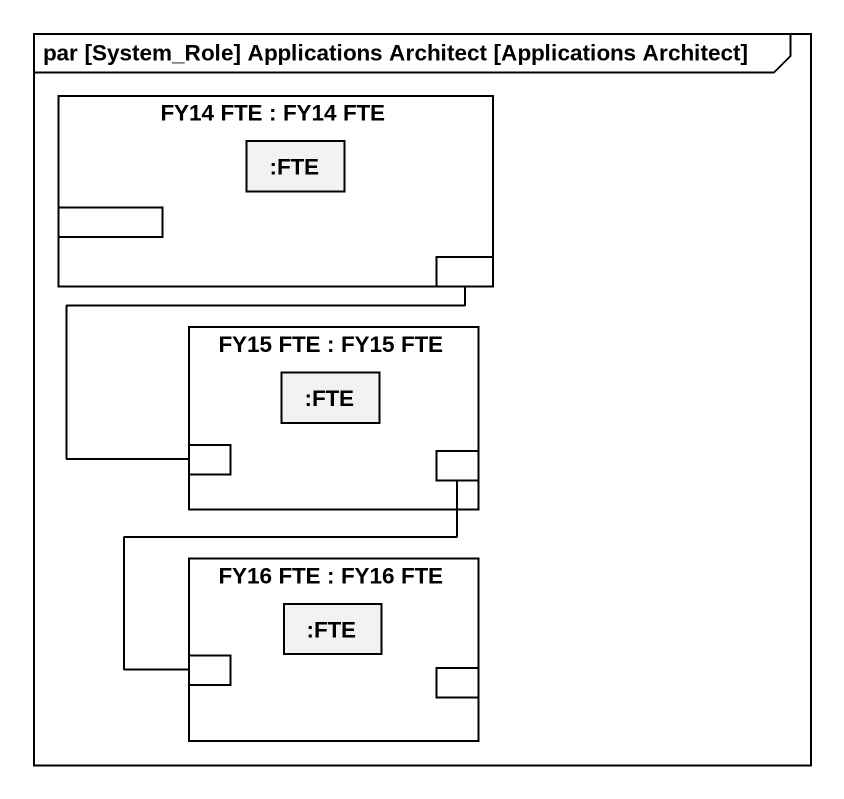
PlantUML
@startuml
mainframe par [System_Role] Applications Architect [Applications Architect]
rectangle "FY14 FTE : FY14 FTE" as FY14_FTE {
  rectangle ":FTE" as FTE
  port " " as port1
  port " " as port2
}
rectangle "FY15 FTE : FY15 FTE" as FY15_FTE {
  rectangle ":FTE" as FTE_2
  port " " as port3
  port " " as port4
}
rectangle "FY16 FTE : FY16 FTE" as FY16_FTE {
  port " " as port5
  rectangle ":FTE" as FTE_3
  port " " as port6
}
port2 -- port3
port4 -- port5
@enduml
